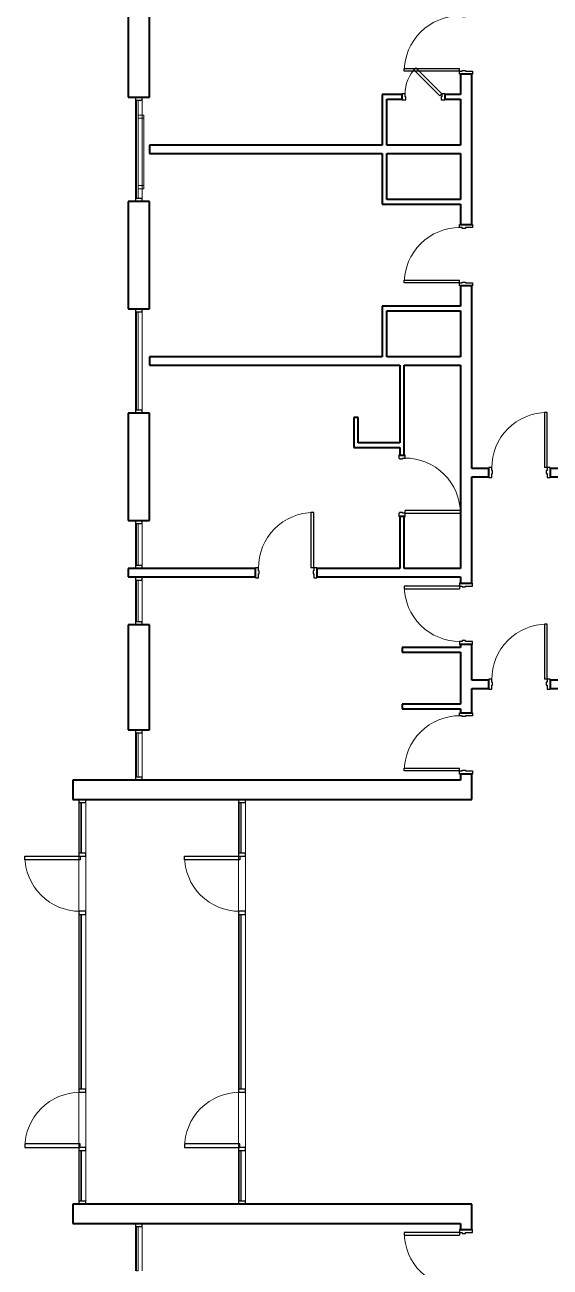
# Model space of a CAD drawing. Header units: inches. Extents: x -118 to 1455, y -1830 to 1419.
# Drawn here: x 308 to 650, y -668 to 142 of the extents above; entities that cross this region are included whole.
import ezdxf

# ---------------------------------------------------------------- set-up
doc = ezdxf.new("R2010")
doc.units = ezdxf.units.IN
doc.header["$MEASUREMENT"] = 0
for name, color, linetype, lineweight in [('A-DOOR', 31, 'Continuous', 15), ('A-DOOR-FRAM', 31, 'Continuous', 25), ('A-GLAZ-CURT', 52, 'Continuous', 9), ('A-GLAZ-CWMG', 51, 'Continuous', 9), ('A-WALL', 113, 'Continuous', 15)]:
    doc.layers.add(name, color=color, linetype=linetype, lineweight=lineweight)

# ---------------------------------------------------------------- blocks, each defined once
blk = doc.blocks.new('System Panel - zGlazed-5149014-LEVEL 1 - Map Export')
at = {"layer": 'A-GLAZ-CURT', "lineweight": 15}
for p, q in [((16.5, -0.5), (-16.5, -0.5)), ((-16.5, -0.5), (-16.5, -1.5)), ((-16.5, -1.5), (16.5, -1.5)), ((16.5, -1.5), (16.5, -0.5))]:
    blk.add_line(p, q, dxfattribs=at)
blk = doc.blocks.new('Rectangular Mullion - 4 1_2_ x 2_ Rectangular_CE_-5149011-LEVEL 1 - Map Export')
at = {"layer": 'A-GLAZ-CWMG'}
for p, q in [((343.37, -397.66), (343.37, -364.66)), ((347.87, -397.66), (347.87, -364.66))]:
    blk.add_line(p, q, dxfattribs=at)
blk = doc.blocks.new('Rectangular Mullion - 4 1_2_ x 2_ Rectangular_CE_-5139319-LEVEL 1 - Map Export')
at = {"layer": 'A-GLAZ-CWMG', "lineweight": 25}
for p, q in [((-2, 2.25), (0, 2.25)), ((-2, -2.25), (-2, 2.25)), ((0, 2.25), (0, -2.25)), ((0, -2.25), (-2, -2.25))]:
    blk.add_line(p, q, dxfattribs=at)
blk = doc.blocks.new('Rectangular Mullion - 4 1_2_ x 2_ Rectangular_CE_-5139320-LEVEL 1 - Map Export')
at = {"layer": 'A-GLAZ-CWMG', "lineweight": 25}
for p, q in [((0, 2.25), (-2, 2.25)), ((-2, 2.25), (-2, -2.25)), ((0, -2.25), (0, 2.25)), ((-2, -2.25), (0, -2.25))]:
    blk.add_line(p, q, dxfattribs=at)
blk = doc.blocks.new('Door-Single_CE_ - HM Door-2_ HM Frame-5146564-LEVEL 1 - Map Export')
at = {"layer": 'A-DOOR'}
for p, q in [((16.25, -40.25), (16.25, -4.25)), ((16.25, -4.25), (18, -4.25)), ((18, -4.25), (18, -40.25)), ((18, -40.25), (16.25, -40.25))]:
    blk.add_line(p, q, dxfattribs=at)
at = {"layer": 'A-DOOR', "lineweight": 25}
for p, q in [((16.25, -40.25), (16.25, -4.25)), ((18, -4.25), (16.25, -4.25)), ((18, -4.25), (18, -40.25)), ((18, -40.25), (16.25, -40.25))]:
    blk.add_line(p, q, dxfattribs=at)
at = {"layer": 'A-DOOR', "lineweight": 9}
blk.add_arc((18, -4.25), 36, 179.5, 270, dxfattribs=at)
blk.add_arc((18, -4.25), 36, 179.5, 270, dxfattribs=at)
blk.add_arc((18, -4.25), 36, 179.5, 270, dxfattribs=at)
blk.add_arc((18, -4.25), 36, 179.5, 270, dxfattribs=at)
at = {"layer": 'A-DOOR-FRAM'}
for p, q in [((-20, 4.25), (-18, 4.25)), ((-20, -4.25), (-20, 4.25)), ((-18, 4.25), (-18, -0.5)), ((18, 4.25), (20, 4.25)), ((18, -0.5), (18, 4.25)), ((20, 4.25), (20, -4.25)), ((-18, -4.25), (-20, -4.25)), ((-18, -0.5), (-17.5, -0.5)), ((-18, -2.5), (-18, -4.25)), ((-17.5, -2.5), (-18, -2.5)), ((-17.5, -0.5), (-17.5, -2.5)), ((17.5, -0.5), (18, -0.5)), ((17.5, -2.5), (17.5, -0.5)), ((18, -2.5), (17.5, -2.5)), ((18, -4.25), (18, -2.5)), ((20, -4.25), (18, -4.25))]:
    blk.add_line(p, q, dxfattribs=at)
blk = doc.blocks.new('Door-Single_CE_ - HM Door-2_ HM Frame-5146565-LEVEL 1 - Map Export')
at = {"layer": 'A-DOOR'}
for p, q in [((18, 40.25), (16.25, 40.25)), ((16.25, 40.25), (16.25, 4.25)), ((18, 4.25), (18, 40.25)), ((16.25, 4.25), (18, 4.25))]:
    blk.add_line(p, q, dxfattribs=at)
at = {"layer": 'A-DOOR', "lineweight": 25}
for p, q in [((18, 40.25), (16.25, 40.25)), ((16.25, 40.25), (16.25, 4.25)), ((18, 4.25), (18, 40.25)), ((18, 4.25), (16.25, 4.25))]:
    blk.add_line(p, q, dxfattribs=at)
at = {"layer": 'A-DOOR', "lineweight": 9}
blk.add_arc((18, 4.25), 36, 90, 180.5, dxfattribs=at)
blk.add_arc((18, 4.25), 36, 90, 180.5, dxfattribs=at)
blk.add_arc((18, 4.25), 36, 90, 180.5, dxfattribs=at)
blk.add_arc((18, 4.25), 36, 90, 180.5, dxfattribs=at)
at = {"layer": 'A-DOOR-FRAM'}
for p, q in [((-18, 4.25), (-20, 4.25)), ((-20, 4.25), (-20, -4.25)), ((-18, 2.5), (-18, 4.25)), ((-17.5, 2.5), (-18, 2.5)), ((-18, -4.25), (-18, 0.5)), ((-18, 0.5), (-17.5, 0.5)), ((-17.5, 0.5), (-17.5, 2.5)), ((18, 2.5), (17.5, 2.5)), ((17.5, 2.5), (17.5, 0.5)), ((17.5, 0.5), (18, 0.5)), ((20, 4.25), (18, 4.25)), ((18, 4.25), (18, 2.5)), ((18, 0.5), (18, -4.25)), ((20, -4.25), (20, 4.25)), ((-20, -4.25), (-18, -4.25)), ((18, -4.25), (20, -4.25))]:
    blk.add_line(p, q, dxfattribs=at)
blk = doc.blocks.new('CW-Single_CE_ - Medium Style-5149342-LEVEL 1 - Map Export')
at = {"layer": 'A-DOOR', "lineweight": 25}
for p, q in [((-18, -1.5), (-15.5, -1.5)), ((-18, -37.5), (-18, -1.5)), ((-15.5, -1.5), (-15.5, -37.5)), ((-15.5, -37.5), (-18, -37.5))]:
    blk.add_line(p, q, dxfattribs=at)
at = {"layer": 'A-DOOR', "lineweight": 9}
blk.add_arc((-18, -1.5), 36, 270, 0, dxfattribs=at)
blk = doc.blocks.new('Rectangular Mullion - 4 1_2_ x 2_ Rectangular_CE_-5149068-LEVEL 1 - Map Export')
at = {"layer": 'A-GLAZ-CWMG'}
for p, q in [((343.37, -435.66), (343.37, -399.66)), ((347.87, -435.66), (347.87, -399.66))]:
    blk.add_line(p, q, dxfattribs=at)
blk = doc.blocks.new('Rectangular Mullion - 4 1_2_ x 2_ Rectangular_CE_-5142826-LEVEL 1 - Map Export')
at = {"layer": 'A-GLAZ-CWMG', "lineweight": 25}
for p, q in [((-1, 2.25), (1, 2.25)), ((-1, -2.25), (-1, 2.25)), ((1, 2.25), (1, -2.25)), ((1, -2.25), (-1, -2.25))]:
    blk.add_line(p, q, dxfattribs=at)
blk = doc.blocks.new('System Panel - zGlazed-5149341-LEVEL 1 - Map Export')
at = {"layer": 'A-GLAZ-CURT', "lineweight": 15}
for p, q in [((57, -0.5), (-57, -0.5)), ((-57, -0.5), (-57, -1.5)), ((-57, -1.5), (57, -1.5)), ((57, -1.5), (57, -0.5))]:
    blk.add_line(p, q, dxfattribs=at)
blk = doc.blocks.new('Rectangular Mullion - 4 1_2_ x 2_ Rectangular_CE_-5149339-LEVEL 1 - Map Export')
at = {"layer": 'A-GLAZ-CWMG'}
for p, q in [((343.37, -551.66), (343.37, -437.66)), ((347.87, -551.66), (347.87, -437.66))]:
    blk.add_line(p, q, dxfattribs=at)
blk = doc.blocks.new('CW-Single_CE_ - Medium Style-5149344-LEVEL 1 - Map Export')
at = {"layer": 'A-DOOR', "lineweight": 25}
for p, q in [((-18, 37.5), (-18, 1.5)), ((-15.5, 37.5), (-18, 37.5)), ((-15.5, 1.5), (-15.5, 37.5)), ((-18, 1.5), (-15.5, 1.5))]:
    blk.add_line(p, q, dxfattribs=at)
at = {"layer": 'A-DOOR', "lineweight": 9}
blk.add_arc((-18, 1.5), 36, 360, 90, dxfattribs=at)
blk = doc.blocks.new('Door-Single_CE_ - HM Door-2_ HM Frame-5149586-LEVEL 1 - Map Export')
at = {"layer": 'A-DOOR'}
for p, q in [((18, 39.25), (16.25, 39.25)), ((16.25, 39.25), (16.25, 3.25)), ((18, 3.25), (18, 39.25)), ((16.25, 3.25), (18, 3.25))]:
    blk.add_line(p, q, dxfattribs=at)
at = {"layer": 'A-DOOR', "lineweight": 25}
for p, q in [((18, 39.25), (16.25, 39.25)), ((16.25, 39.25), (16.25, 3.25)), ((18, 3.25), (18, 39.25)), ((18, 3.25), (16.25, 3.25))]:
    blk.add_line(p, q, dxfattribs=at)
at = {"layer": 'A-DOOR', "lineweight": 9}
blk.add_arc((18, 3.25), 36, 90, 180.5, dxfattribs=at)
blk.add_arc((18, 3.25), 36, 90, 180.5, dxfattribs=at)
blk.add_arc((18, 3.25), 36, 90, 180.5, dxfattribs=at)
blk.add_arc((18, 3.25), 36, 90, 180.5, dxfattribs=at)
at = {"layer": 'A-DOOR-FRAM'}
for p, q in [((-18, 3.25), (-20, 3.25)), ((-20, 3.25), (-20, -3.25)), ((-18, 1.5), (-18, 3.25)), ((-17.5, 1.5), (-18, 1.5)), ((-17.5, -0.5), (-17.5, 1.5)), ((18, 1.5), (17.5, 1.5)), ((17.5, 1.5), (17.5, -0.5)), ((20, 3.25), (18, 3.25)), ((18, 3.25), (18, 1.5)), ((20, -3.25), (20, 3.25)), ((-20, -3.25), (-18, -3.25)), ((-18, -3.25), (-18, -0.5)), ((-18, -0.5), (-17.5, -0.5)), ((17.5, -0.5), (18, -0.5)), ((18, -0.5), (18, -3.25)), ((18, -3.25), (20, -3.25))]:
    blk.add_line(p, q, dxfattribs=at)
blk = doc.blocks.new('Door-Single_CE_ - HM Door-2_ HM Frame-5149806-LEVEL 1 - Map Export')
at = {"layer": 'A-DOOR'}
for p, q in [((16.25, 38), (16.25, 2)), ((18, 2), (18, 38)), ((16.25, 2), (18, 2))]:
    blk.add_line(p, q, dxfattribs=at)
at = {"layer": 'A-DOOR', "lineweight": 25}
for p, q in [((18, 38), (16.25, 38)), ((16.25, 38), (16.25, 2)), ((18, 2), (18, 38)), ((18, 2), (16.25, 2))]:
    blk.add_line(p, q, dxfattribs=at)
at = {"layer": 'A-DOOR', "lineweight": 9}
blk.add_arc((18, 2), 36, 90, 180.5, dxfattribs=at)
blk.add_arc((18, 2), 36, 90, 180.5, dxfattribs=at)
blk.add_arc((18, 2), 36, 90, 180.5, dxfattribs=at)
blk.add_arc((18, 2), 36, 90, 180.5, dxfattribs=at)
at = {"layer": 'A-DOOR-FRAM'}
for p, q in [((-18, 2), (-20, 2)), ((-20, 2), (-20, -2)), ((-18, 0.25), (-18, 2)), ((-17.5, 0.25), (-18, 0.25)), ((-17.5, -1.75), (-17.5, 0.25)), ((18, 0.25), (17.5, 0.25)), ((17.5, 0.25), (17.5, -1.75)), ((20, 2), (18, 2)), ((18, 2), (18, 0.25)), ((20, -2), (20, 2)), ((-20, -2), (-18, -2)), ((-18, -2), (-18, -1.75)), ((-18, -1.75), (-17.5, -1.75)), ((17.5, -1.75), (18, -1.75)), ((18, -1.75), (18, -2)), ((18, -2), (20, -2))]:
    blk.add_line(p, q, dxfattribs=at)
blk = doc.blocks.new('System Panel - zGlazed-5160974-LEVEL 1 - Map Export')
at = {"layer": 'A-GLAZ-CURT', "lineweight": 15}
for p, q in [((32, -0.5), (-32, -0.5)), ((-32, -0.5), (-32, -1.5)), ((-32, -1.5), (32, -1.5)), ((32, -1.5), (32, -0.5))]:
    blk.add_line(p, q, dxfattribs=at)
blk = doc.blocks.new('Rectangular Mullion - 4 1_2_ x 2_ Rectangular_CE_-5160973-LEVEL 1 - Map Export')
at = {"layer": 'A-GLAZ-CWMG'}
for p, q in [((380.12, 443.09), (380.12, 507.09)), ((384.62, 443.09), (384.62, 507.09))]:
    blk.add_line(p, q, dxfattribs=at)
blk = doc.blocks.new('System Panel - zGlazed-5177566-LEVEL 1 - Map Export')
at = {"layer": 'A-GLAZ-CURT', "lineweight": 15}
for p, q in [((13.625, -0.5), (-13.625, -0.5)), ((-13.625, -0.5), (-13.625, -1.5)), ((-13.625, -1.5), (13.625, -1.5)), ((13.625, -1.5), (13.625, -0.5))]:
    blk.add_line(p, q, dxfattribs=at)
blk = doc.blocks.new('Rectangular Mullion - 4 1_2_ x 2_ Rectangular_CE_-5177565-LEVEL 1 - Map Export')
at = {"layer": 'A-GLAZ-CWMG'}
for p, q in [((380.12, -210.16), (380.12, -182.91)), ((384.62, -210.16), (384.62, -182.91))]:
    blk.add_line(p, q, dxfattribs=at)
blk = doc.blocks.new('System Panel - zGlazed-5161037-LEVEL 1 - Map Export')
at = {"layer": 'A-GLAZ-CURT', "lineweight": 15}
for p, q in [((14.4375, -0.5), (-14.4375, -0.5)), ((-14.4375, -0.5), (-14.4375, -1.5)), ((-14.4375, -1.5), (14.4375, -1.5)), ((14.4375, -1.5), (14.4375, -0.5))]:
    blk.add_line(p, q, dxfattribs=at)
blk = doc.blocks.new('Rectangular Mullion - 4 1_2_ x 2_ Rectangular_CE_-5161036-LEVEL 1 - Map Export')
at = {"layer": 'A-GLAZ-CWMG'}
for p, q in [((380.12, 579.47), (380.12, 608.34)), ((384.62, 579.47), (384.62, 608.34))]:
    blk.add_line(p, q, dxfattribs=at)
blk = doc.blocks.new('Rectangular Mullion - 4 1_2_ x 2_ Rectangular_CE_-5174593-LEVEL 1 - Map Export')
at = {"layer": 'A-GLAZ-CWMG'}
for p, q in [((381.87, 351.97), (385.62, 351.97)), ((385.62, 351.97), (385.62, 307.97)), ((385.62, 307.97), (381.87, 307.97))]:
    blk.add_line(p, q, dxfattribs=at)
blk = doc.blocks.new('Rectangular Mullion - 4 1_2_ x 2_ Rectangular_CE_-5174596-LEVEL 1 - Map Export')
at = {"layer": 'A-GLAZ-CWMG'}
for p, q in [((-2, -1.5), (-2, 2.25)), ((-2, 2.25), (0, 2.25)), ((0, 2.25), (0, -1.5))]:
    blk.add_line(p, q, dxfattribs=at)
blk = doc.blocks.new('Rectangular Mullion - 4 1_2_ x 2_ Rectangular_CE_-5174597-LEVEL 1 - Map Export')
at = {"layer": 'A-GLAZ-CWMG'}
for p, q in [((0, 2.25), (-2, 2.25)), ((-2, 2.25), (-2, -1.5)), ((0, -1.5), (0, 2.25))]:
    blk.add_line(p, q, dxfattribs=at)
blk = doc.blocks.new('Door-Single_CE_ - WD Door-2_ WD Frame-5176364-LEVEL 1 - Map Export')
at = {"layer": 'A-DOOR'}
for p, q in [((-4.97, 18.97), (-6.38, 17.56)), ((-6.38, 17.56), (10.59, 0.59)), ((12, 2), (-4.97, 18.97)), ((10.59, 0.59), (12, 2))]:
    blk.add_line(p, q, dxfattribs=at)
at = {"layer": 'A-DOOR', "lineweight": 25}
for p, q in [((-4.97, 18.97), (-6.38, 17.56)), ((-6.38, 17.56), (10.59, 0.59)), ((12, 2), (-4.97, 18.97)), ((12, 2), (10.59, 0.59))]:
    blk.add_line(p, q, dxfattribs=at)
at = {"layer": 'A-DOOR', "lineweight": 9}
for end in [180.5, 180.5, 180.61237, 180.61237]:
    blk.add_arc((12, 2), 24, 135, end, dxfattribs=at)
at = {"layer": 'A-DOOR-FRAM'}
for p, q in [((-12, 2), (-14, 2)), ((-14, 2), (-14, -2)), ((-12, 0), (-12, 2)), ((-11.5, 0), (-12, 0)), ((-11.5, -2), (-11.5, 0)), ((12, 0), (11.5, 0)), ((11.5, 0), (11.5, -2)), ((14, 2), (12, 2)), ((12, 2), (12, 0)), ((14, -2), (14, 2)), ((-14, -2), (-11.5, -2)), ((11.5, -2), (14, -2))]:
    blk.add_line(p, q, dxfattribs=at)
blk = doc.blocks.new('Door-Single_CE_ - WD Door-2_ WD Frame-5181989-LEVEL 1 - Map Export')
at = {"layer": 'A-DOOR'}
for p, q in [((18, 39.25), (16, 39.25)), ((16, 39.25), (16, 3.25)), ((18, 3.25), (18, 39.25)), ((16, 3.25), (18, 3.25))]:
    blk.add_line(p, q, dxfattribs=at)
at = {"layer": 'A-DOOR', "lineweight": 25}
for p, q in [((18, 39.25), (16, 39.25)), ((16, 39.25), (16, 3.25)), ((18, 3.25), (18, 39.25)), ((18, 3.25), (16, 3.25))]:
    blk.add_line(p, q, dxfattribs=at)
at = {"layer": 'A-DOOR', "lineweight": 9}
blk.add_arc((18, 3.25), 36, 90, 180.5, dxfattribs=at)
blk.add_arc((18, 3.25), 36, 90, 180.5, dxfattribs=at)
blk.add_arc((18, 3.25), 36, 90, 180.5, dxfattribs=at)
blk.add_arc((18, 3.25), 36, 90, 180.5, dxfattribs=at)
at = {"layer": 'A-DOOR-FRAM'}
for p, q in [((-18, 3.25), (-20, 3.25)), ((-20, 3.25), (-20, -3.25)), ((-18, 1.25), (-18, 3.25)), ((-17.5, 1.25), (-18, 1.25)), ((-17.5, -0.75), (-17.5, 1.25)), ((18, 1.25), (17.5, 1.25)), ((17.5, 1.25), (17.5, -0.75)), ((20, 3.25), (18, 3.25)), ((18, 3.25), (18, 1.25)), ((20, -3.25), (20, 3.25)), ((-20, -3.25), (-18, -3.25)), ((-18, -3.25), (-18, -0.75)), ((-18, -0.75), (-17.5, -0.75)), ((17.5, -0.75), (18, -0.75)), ((18, -0.75), (18, -3.25)), ((18, -3.25), (20, -3.25))]:
    blk.add_line(p, q, dxfattribs=at)

msp = doc.modelspace()

# ---------------------------------------------------------------- linework, layer by layer
at = {"layer": 'A-WALL', "lineweight": 40}
for p, q in [((375.37, 165.09), (375.37, 95.09)), ((389.37, 95.09), (389.37, 165.09)), ((591.87, 110.09), (591.87, 96.84)), ((599.37, 110.09), (591.87, 110.09)), ((599.37, 12.09), (599.37, 110.09)), ((375.37, 95.09), (389.37, 95.09)), ((540.87, 96.84), (540.87, 63.84)), ((553.87, 96.84), (540.87, 96.84)), ((543.87, 63.84), (543.87, 93.84)), ((543.87, 93.84), (553.87, 93.84)), ((553.87, 93.84), (553.87, 96.84)), ((591.87, 96.84), (581.87, 96.84)), ((581.87, 96.84), (581.87, 93.84)), ((581.87, 93.84), (591.87, 93.84)), ((591.87, 93.84), (591.87, 63.84)), ((540.87, 63.84), (389.37, 63.84)), ((389.37, 63.84), (389.37, 58.34)), ((389.37, 58.34), (540.87, 58.34)), ((540.87, 58.34), (540.87, 25.34)), ((591.87, 63.84), (543.87, 63.84)), ((543.87, 58.34), (591.87, 58.34)), ((543.87, 28.34), (543.87, 58.34)), ((591.87, 58.34), (591.87, 28.34)), ((375.37, 27.09), (375.37, -42.91)), ((389.37, 27.09), (375.37, 27.09)), ((389.37, -42.91), (389.37, 27.09)), ((540.87, 25.34), (591.87, 25.34)), ((591.87, 28.34), (543.87, 28.34)), ((591.87, 25.34), (591.87, 12.09)), ((591.87, 12.09), (599.37, 12.09)), ((591.87, -27.91), (591.87, -41.16)), ((599.37, -27.91), (591.87, -27.91)), ((599.37, -146.91), (599.37, -27.91)), ((375.37, -42.91), (389.37, -42.91)), ((540.87, -41.16), (540.87, -74.16)), ((591.87, -41.16), (540.87, -41.16)), ((543.87, -74.16), (543.87, -44.16)), ((543.87, -44.16), (591.87, -44.16)), ((591.87, -44.16), (591.87, -74.16)), ((540.87, -74.16), (389.37, -74.16)), ((389.37, -74.16), (389.37, -79.66)), ((389.37, -79.66), (552.37, -79.66)), ((591.87, -74.16), (543.87, -74.16)), ((552.37, -79.66), (552.37, -130.16)), ((555.37, -79.66), (591.87, -79.66)), ((555.37, -138.16), (555.37, -79.66)), ((591.87, -79.66), (591.87, -212.16)), ((375.37, -110.91), (375.37, -180.91)), ((389.37, -110.91), (375.37, -110.91)), ((389.37, -180.91), (389.37, -110.91)), ((525.37, -113.66), (522.37, -113.66)), ((522.37, -113.66), (522.37, -133.16)), ((525.37, -130.16), (525.37, -113.66)), ((522.37, -133.16), (552.37, -133.16)), ((552.37, -130.16), (525.37, -130.16)), ((552.37, -133.16), (552.37, -138.16)), ((552.37, -138.16), (555.37, -138.16)), ((610.37, -146.91), (599.37, -146.91)), ((599.37, -152.41), (610.37, -152.41)), ((599.37, -221.66), (599.37, -152.41)), ((610.37, -152.41), (610.37, -146.91)), ((661.37, -146.91), (650.37, -146.91)), ((650.37, -146.91), (650.37, -152.41)), ((650.37, -152.41), (661.37, -152.41)), ((555.37, -178.16), (552.37, -178.16)), ((552.37, -178.16), (552.37, -212.16)), ((555.37, -212.16), (555.37, -178.16)), ((375.37, -180.91), (389.37, -180.91)), ((375.37, -212.16), (375.37, -217.66)), ((458.37, -212.16), (375.37, -212.16)), ((375.37, -217.66), (458.37, -217.66)), ((458.37, -217.66), (458.37, -212.16)), ((552.37, -212.16), (498.37, -212.16)), ((498.37, -212.16), (498.37, -217.66)), ((498.37, -217.66), (591.87, -217.66)), ((591.87, -212.16), (555.37, -212.16)), ((591.87, -217.66), (591.87, -221.66)), ((591.87, -221.66), (599.37, -221.66)), ((375.37, -248.91), (375.37, -317.28)), ((389.37, -248.91), (375.37, -248.91)), ((389.37, -317.28), (389.37, -248.91)), ((591.87, -263.66), (553.87, -263.66)), ((553.87, -263.66), (553.87, -266.66)), ((553.87, -266.66), (591.87, -266.66)), ((591.87, -261.66), (591.87, -263.66)), ((599.37, -261.66), (591.87, -261.66)), ((591.87, -266.66), (591.87, -300.66)), ((599.37, -284.91), (599.37, -261.66)), ((610.37, -284.91), (599.37, -284.91)), ((599.37, -290.41), (610.37, -290.41)), ((599.37, -306.16), (599.37, -290.41)), ((610.37, -290.41), (610.37, -284.91)), ((661.37, -284.91), (650.37, -284.91)), ((650.37, -284.91), (650.37, -290.41)), ((650.37, -290.41), (875.87, -290.41)), ((591.87, -300.66), (553.87, -300.66)), ((553.87, -300.66), (553.87, -303.66)), ((553.87, -303.66), (591.87, -303.66)), ((591.87, -303.66), (591.87, -306.16)), ((591.87, -306.16), (599.37, -306.16)), ((375.37, -317.28), (389.37, -317.28)), ((591.87, -346.16), (591.87, -350.16)), ((599.37, -346.16), (591.87, -346.16)), ((599.37, -362.66), (599.37, -346.16)), ((591.87, -350.16), (339.37, -350.16)), ((339.37, -350.16), (339.37, -362.66)), ((339.37, -362.66), (599.37, -362.66)), ((599.37, -626.66), (339.37, -626.66)), ((339.37, -626.66), (339.37, -639.16)), ((599.37, -643.16), (599.37, -626.66)), ((339.37, -639.16), (591.87, -639.16)), ((591.87, -639.16), (591.87, -643.16)), ((591.87, -643.16), (599.37, -643.16))]:
    msp.add_line(p, q, dxfattribs=at)

# ---------------------------------------------------------------- block references
at = {"layer": 'A-DOOR', "lineweight": 9}
for name, p, rotation in [('Door-Single_CE_ - HM Door-2_ HM Frame-5146564-LEVEL 1 - Map Export', (595.62, 130.09), 270.0000000000001), ('Door-Single_CE_ - HM Door-2_ HM Frame-5146564-LEVEL 1 - Map Export', (595.62, -7.91), 270.0000000000001), ('Door-Single_CE_ - HM Door-2_ HM Frame-5149806-LEVEL 1 - Map Export', (553.87, -158.16), 270.0000000000002), ('Door-Single_CE_ - HM Door-2_ HM Frame-5146565-LEVEL 1 - Map Export', (595.62, -241.66), 90.0000000000001), ('Door-Single_CE_ - HM Door-2_ HM Frame-5146564-LEVEL 1 - Map Export', (595.62, -326.16), 270.0000000000001), ('Door-Single_CE_ - HM Door-2_ HM Frame-5146565-LEVEL 1 - Map Export', (595.62, -663.16), 90.00000000000018)]:
    msp.add_blockref(name, p, dxfattribs=dict(at, rotation=rotation))
for name, p in [('Door-Single_CE_ - WD Door-2_ WD Frame-5176364-LEVEL 1 - Map Export', (567.87, 95.34)), ('Door-Single_CE_ - HM Door-2_ HM Frame-5149586-LEVEL 1 - Map Export', (630.37, -149.66)), ('Door-Single_CE_ - WD Door-2_ WD Frame-5181989-LEVEL 1 - Map Export', (478.37, -214.91)), ('Door-Single_CE_ - HM Door-2_ HM Frame-5149586-LEVEL 1 - Map Export', (630.37, -287.66))]:
    msp.add_blockref(name, p, dxfattribs=at)
at = {"layer": 'A-DOOR', "lineweight": 25}
for name, p, rotation in [('CW-Single_CE_ - Medium Style-5149342-LEVEL 1 - Map Export', (345.62, -417.66), 269.9999999999999), ('CW-Single_CE_ - Medium Style-5149342-LEVEL 1 - Map Export', (449.62, -417.66), 269.9999999999999), ('CW-Single_CE_ - Medium Style-5149344-LEVEL 1 - Map Export', (345.62, -571.66), 89.99999999999991), ('CW-Single_CE_ - Medium Style-5149344-LEVEL 1 - Map Export', (449.62, -571.66), 89.99999999999991)]:
    msp.add_blockref(name, p, dxfattribs=dict(at, rotation=rotation))
at = {"layer": 'A-GLAZ-CURT', "rotation": 269.9999999999999}
for name, p in [('System Panel - zGlazed-5160974-LEVEL 1 - Map Export', (382.37, 61.09)), ('System Panel - zGlazed-5160974-LEVEL 1 - Map Export', (382.37, -76.91)), ('System Panel - zGlazed-5177566-LEVEL 1 - Map Export', (382.37, -196.53)), ('System Panel - zGlazed-5177566-LEVEL 1 - Map Export', (382.37, -233.28)), ('System Panel - zGlazed-5161037-LEVEL 1 - Map Export', (382.37, -333.72)), ('System Panel - zGlazed-5149014-LEVEL 1 - Map Export', (345.62, -381.16)), ('System Panel - zGlazed-5149014-LEVEL 1 - Map Export', (449.62, -381.16)), ('System Panel - zGlazed-5149341-LEVEL 1 - Map Export', (345.62, -494.66)), ('System Panel - zGlazed-5149341-LEVEL 1 - Map Export', (449.62, -494.66)), ('System Panel - zGlazed-5149014-LEVEL 1 - Map Export', (345.62, -608.16)), ('System Panel - zGlazed-5149014-LEVEL 1 - Map Export', (449.62, -608.16)), ('System Panel - zGlazed-5161037-LEVEL 1 - Map Export', (382.37, -655.6))]:
    msp.add_blockref(name, p, dxfattribs=at)
at = {"layer": 'A-GLAZ-CWMG'}
for name, p, rotation in [('Rectangular Mullion - 4 1_2_ x 2_ Rectangular_CE_-5139320-LEVEL 1 - Map Export', (382.37, 95.09), 89.99999999999991), ('Rectangular Mullion - 4 1_2_ x 2_ Rectangular_CE_-5174597-LEVEL 1 - Map Export', (383.37, 35.47), 269.9999999999999), ('Rectangular Mullion - 4 1_2_ x 2_ Rectangular_CE_-5139320-LEVEL 1 - Map Export', (382.37, -42.91), 89.99999999999991), ('Rectangular Mullion - 4 1_2_ x 2_ Rectangular_CE_-5139320-LEVEL 1 - Map Export', (382.37, -180.91), 89.99999999999991), ('Rectangular Mullion - 4 1_2_ x 2_ Rectangular_CE_-5139320-LEVEL 1 - Map Export', (382.37, -217.66), 89.99999999999991), ('Rectangular Mullion - 4 1_2_ x 2_ Rectangular_CE_-5139320-LEVEL 1 - Map Export', (382.37, -317.28), 89.99999999999991), ('Rectangular Mullion - 4 1_2_ x 2_ Rectangular_CE_-5139320-LEVEL 1 - Map Export', (345.62, -362.66), 89.99999999999991), ('Rectangular Mullion - 4 1_2_ x 2_ Rectangular_CE_-5139320-LEVEL 1 - Map Export', (449.62, -362.66), 89.99999999999991), ('Rectangular Mullion - 4 1_2_ x 2_ Rectangular_CE_-5139320-LEVEL 1 - Map Export', (382.37, -639.16), 89.99999999999991)]:
    msp.add_blockref(name, p, dxfattribs=dict(at, rotation=rotation))
for name, p in [('Rectangular Mullion - 4 1_2_ x 2_ Rectangular_CE_-5160973-LEVEL 1 - Map Export', (0, -414)), ('Rectangular Mullion - 4 1_2_ x 2_ Rectangular_CE_-5174593-LEVEL 1 - Map Export', (0, -270.5)), ('Rectangular Mullion - 4 1_2_ x 2_ Rectangular_CE_-5160973-LEVEL 1 - Map Export', (0, -552)), ('Rectangular Mullion - 4 1_2_ x 2_ Rectangular_CE_-5177565-LEVEL 1 - Map Export', (0, 0)), ('Rectangular Mullion - 4 1_2_ x 2_ Rectangular_CE_-5177565-LEVEL 1 - Map Export', (0, -36.75)), ('Rectangular Mullion - 4 1_2_ x 2_ Rectangular_CE_-5161036-LEVEL 1 - Map Export', (0, -927.62)), ('Rectangular Mullion - 4 1_2_ x 2_ Rectangular_CE_-5149011-LEVEL 1 - Map Export', (0, 0)), ('Rectangular Mullion - 4 1_2_ x 2_ Rectangular_CE_-5149011-LEVEL 1 - Map Export', (104, 0)), ('Rectangular Mullion - 4 1_2_ x 2_ Rectangular_CE_-5149068-LEVEL 1 - Map Export', (0, 0)), ('Rectangular Mullion - 4 1_2_ x 2_ Rectangular_CE_-5149068-LEVEL 1 - Map Export', (104, 0)), ('Rectangular Mullion - 4 1_2_ x 2_ Rectangular_CE_-5149339-LEVEL 1 - Map Export', (0, 0)), ('Rectangular Mullion - 4 1_2_ x 2_ Rectangular_CE_-5149339-LEVEL 1 - Map Export', (104, 0)), ('Rectangular Mullion - 4 1_2_ x 2_ Rectangular_CE_-5149068-LEVEL 1 - Map Export', (0, -154)), ('Rectangular Mullion - 4 1_2_ x 2_ Rectangular_CE_-5149068-LEVEL 1 - Map Export', (104, -154)), ('Rectangular Mullion - 4 1_2_ x 2_ Rectangular_CE_-5149011-LEVEL 1 - Map Export', (0, -227)), ('Rectangular Mullion - 4 1_2_ x 2_ Rectangular_CE_-5149011-LEVEL 1 - Map Export', (104, -227)), ('Rectangular Mullion - 4 1_2_ x 2_ Rectangular_CE_-5161036-LEVEL 1 - Map Export', (0, -1249.5))]:
    msp.add_blockref(name, p, dxfattribs=at)
at = {"layer": 'A-GLAZ-CWMG', "extrusion": (0, 0, -1)}
for name, p, rotation in [('Rectangular Mullion - 4 1_2_ x 2_ Rectangular_CE_-5174596-LEVEL 1 - Map Export', (-383.37, 83.47), 90.0000000000001), ('Rectangular Mullion - 4 1_2_ x 2_ Rectangular_CE_-5139319-LEVEL 1 - Map Export', (-382.37, 27.09), 270.0000000000001), ('Rectangular Mullion - 4 1_2_ x 2_ Rectangular_CE_-5139319-LEVEL 1 - Map Export', (-382.37, -110.91), 270.0000000000001), ('Rectangular Mullion - 4 1_2_ x 2_ Rectangular_CE_-5139319-LEVEL 1 - Map Export', (-382.37, -212.16), 270.0000000000001), ('Rectangular Mullion - 4 1_2_ x 2_ Rectangular_CE_-5139319-LEVEL 1 - Map Export', (-382.37, -248.91), 270.0000000000001), ('Rectangular Mullion - 4 1_2_ x 2_ Rectangular_CE_-5139319-LEVEL 1 - Map Export', (-382.37, -350.16), 270.0000000000001), ('Rectangular Mullion - 4 1_2_ x 2_ Rectangular_CE_-5142826-LEVEL 1 - Map Export', (-345.62, -398.66), 270.0000000000001), ('Rectangular Mullion - 4 1_2_ x 2_ Rectangular_CE_-5142826-LEVEL 1 - Map Export', (-449.62, -398.66), 270.0000000000001), ('Rectangular Mullion - 4 1_2_ x 2_ Rectangular_CE_-5142826-LEVEL 1 - Map Export', (-345.62, -436.66), 270.0000000000001), ('Rectangular Mullion - 4 1_2_ x 2_ Rectangular_CE_-5142826-LEVEL 1 - Map Export', (-449.62, -436.66), 270.0000000000001), ('Rectangular Mullion - 4 1_2_ x 2_ Rectangular_CE_-5142826-LEVEL 1 - Map Export', (-345.62, -552.66), 270.0000000000001), ('Rectangular Mullion - 4 1_2_ x 2_ Rectangular_CE_-5142826-LEVEL 1 - Map Export', (-449.62, -552.66), 270.0000000000001), ('Rectangular Mullion - 4 1_2_ x 2_ Rectangular_CE_-5142826-LEVEL 1 - Map Export', (-345.62, -590.66), 270.0000000000001), ('Rectangular Mullion - 4 1_2_ x 2_ Rectangular_CE_-5142826-LEVEL 1 - Map Export', (-449.62, -590.66), 270.0000000000001), ('Rectangular Mullion - 4 1_2_ x 2_ Rectangular_CE_-5139319-LEVEL 1 - Map Export', (-345.62, -626.66), 270.0000000000001), ('Rectangular Mullion - 4 1_2_ x 2_ Rectangular_CE_-5139319-LEVEL 1 - Map Export', (-449.62, -626.66), 270.0000000000001)]:
    msp.add_blockref(name, p, dxfattribs=dict(at, rotation=rotation))

doc.saveas('drawing.dxf')
